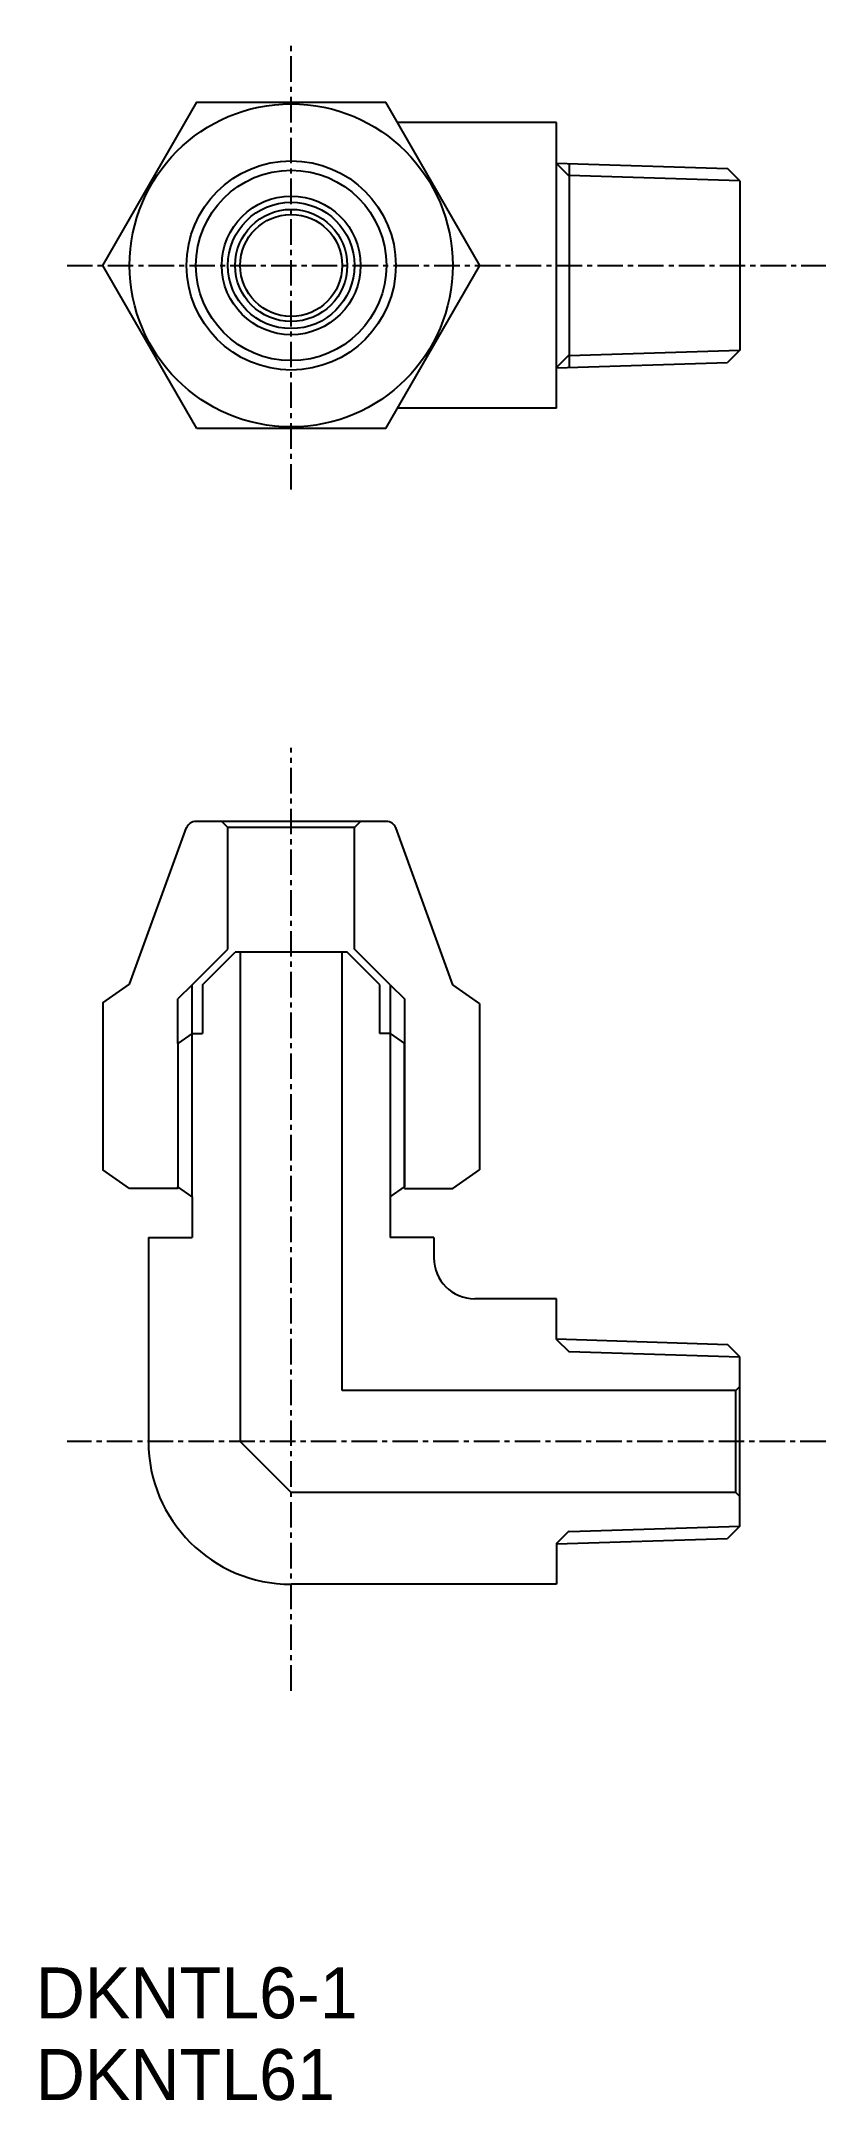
# Model space of a CAD drawing. Extents: x 965 to 1004, y -92 to 9.
import ezdxf

# ---------------------------------------------------------------- set-up
doc = ezdxf.new("R2010")
doc.units = 0
doc.linetypes.add('CENTER', pattern=[2, 1.25, -0.25, 0.25, -0.25])
doc.layers.get('0').update_dxf_attribs({"linetype": 'CONTINUOUS'})
doc.layers.add('CENTER', color=1, linetype='CENTER')

msp = doc.modelspace()

# ---------------------------------------------------------------- linework, layer by layer
at = {"color": 7, "linetype": 'CONTINUOUS'}
for p, q in [((990.53, 5.34), (982.73, 5.34)), ((990.53, -8.66), (990.53, 5.34)), ((990.53, 3.36), (998.92, 3.1)), ((991.15, 3.32), (991.15, -6.64)), ((999.53, 2.49), (998.92, 3.1)), ((999.53, 2.49), (999.53, -5.81)), ((999.53, -5.81), (998.92, -6.42)), ((990.53, -6.68), (998.92, -6.42)), ((990.53, -8.66), (982.73, -8.66)), ((969.61, -36.9), (972.4, -29.23)), ((982.2, -28.93), (972.86, -28.93)), ((974.43, -29.23), (974.13, -28.93)), ((980.63, -29.23), (974.43, -29.23)), ((974.43, -35.18), (974.43, -29.23)), ((980.63, -29.23), (980.93, -28.93)), ((980.63, -35.18), (980.63, -29.23)), ((985.45, -36.93), (982.66, -29.23)), ((972.68, -36.93), (974.43, -35.18)), ((973.18, -36.93), (974.78, -35.33)), ((980.28, -35.33), (974.78, -35.33)), ((975.03, -35.33), (975.03, -59.33)), ((980.03, -56.83), (980.03, -35.33)), ((981.88, -36.93), (980.28, -35.33)), ((982.38, -36.93), (980.63, -35.18)), ((968.29, -37.82), (969.61, -36.9)), ((972.68, -36.93), (971.98, -37.63)), ((972.68, -39.33), (972.68, -36.93)), ((973.18, -36.93), (973.18, -39.33)), ((981.88, -39.33), (981.88, -36.93)), ((982.38, -36.93), (982.38, -39.33)), ((982.38, -36.93), (983.08, -37.63)), ((986.77, -37.85), (985.45, -36.93)), ((968.29, -37.82), (968.29, -46.01)), ((986.77, -37.85), (986.77, -46.01)), ((972.68, -39.33), (971.98, -39.82)), ((972.68, -39.33), (973.18, -39.33)), ((982.38, -39.33), (981.88, -39.33)), ((982.38, -39.33), (983.08, -39.82)), ((971.98, -39.82), (971.98, -46.84)), ((983.08, -39.82), (983.08, -46.84)), ((983.08, -46.84), (983.08, -39.82)), ((969.61, -46.93), (968.29, -46.01)), ((985.45, -46.93), (986.77, -46.01)), ((971.98, -46.93), (969.61, -46.93)), ((972.68, -47.33), (971.98, -46.84)), ((971.98, -46.93), (972.03, -46.87)), ((972.68, -47.33), (972.68, -49.33)), ((982.38, -47.33), (983.08, -46.84)), ((982.38, -47.33), (982.38, -49.33)), ((983.08, -46.93), (983.03, -46.87)), ((983.08, -46.93), (985.45, -46.93)), ((970.53, -49.33), (970.53, -59.33)), ((970.53, -49.33), (972.68, -49.33)), ((984.53, -49.33), (982.38, -49.33)), ((984.53, -49.33), (984.53, -50.33)), ((990.53, -52.33), (986.53, -52.33)), ((990.53, -54.33), (990.53, -52.33)), ((990.53, -54.3), (998.92, -54.57)), ((999.53, -55.18), (998.92, -54.57)), ((999.53, -63.48), (999.53, -55.18)), ((999.33, -56.83), (980.03, -56.83)), ((999.33, -56.83), (999.53, -56.63)), ((999.33, -61.83), (999.33, -56.83)), ((975.03, -59.33), (977.53, -61.83)), ((999.33, -61.83), (977.53, -61.83)), ((999.33, -61.83), (999.53, -62.03)), ((999.53, -63.48), (998.92, -64.08)), ((990.53, -64.35), (998.92, -64.08)), ((990.53, -64.33), (990.53, -66.33)), ((990.53, -66.33), (977.53, -66.33))]:
    msp.add_line(p, q, dxfattribs=at)
at = {"color": 3, "linetype": 'CONTINUOUS'}
for p, q in [((990.53, 3.34), (991.15, 2.72)), ((991.15, 2.76), (999.53, 2.5)), ((990.53, -6.66), (991.15, -6.04)), ((991.15, -6.08), (999.53, -5.82)), ((971.98, -39.82), (971.98, -37.63)), ((983.08, -37.63), (983.08, -39.82)), ((972.68, -47.33), (972.68, -39.33)), ((982.38, -39.33), (982.38, -47.33)), ((971.98, -46.93), (971.98, -46.84)), ((983.08, -46.93), (983.08, -46.84)), ((990.53, -54.33), (991.15, -54.94)), ((991.15, -54.91), (999.53, -55.17)), ((991.15, -63.75), (999.53, -63.48)), ((990.53, -64.33), (991.15, -63.71))]:
    msp.add_line(p, q, dxfattribs=at)
at = {"color": 7, "linetype": 'CONTINUOUS'}
msp.add_lwpolyline([(972.91, -9.66), (968.29, -1.66), (972.91, 6.34), (982.15, 6.34), (986.77, -1.66), (982.15, -9.66)], close=True, dxfattribs=at)
for radius in [7.92, 5.13, 4.67, 3.4, 3.1, 2.75, 2.5]:
    msp.add_circle((977.53, -1.66), radius, dxfattribs=at)
for centre, radius, start, end in [((972.86, -29.43), 0.5, 90, 157.2602), ((982.2, -29.43), 0.5, 22.6616, 90), ((986.53, -50.33), 2, 180, 270), ((977.53, -59.33), 7, 180, 270)]:
    msp.add_arc(centre, radius, start, end, dxfattribs=at)
at = {"layer": 'CENTER', "color": 1, "linetype": 'CENTER'}
for p, q in [((977.53, -12.65), (977.53, 9.33)), ((966.54, -1.66), (1003.74, -1.66)), ((977.53, -71.55), (977.53, -25.32)), ((1003.74, -59.33), (966.54, -59.33))]:
    msp.add_line(p, q, dxfattribs=at)

# ---------------------------------------------------------------- texts
for s, p in [('DKNTL6-1', (965, -87.62)), ('DKNTL61', (965, -91.62))]:
    msp.add_text(s, height=2.5).set_placement(p)

doc.saveas('drawing.dxf')
